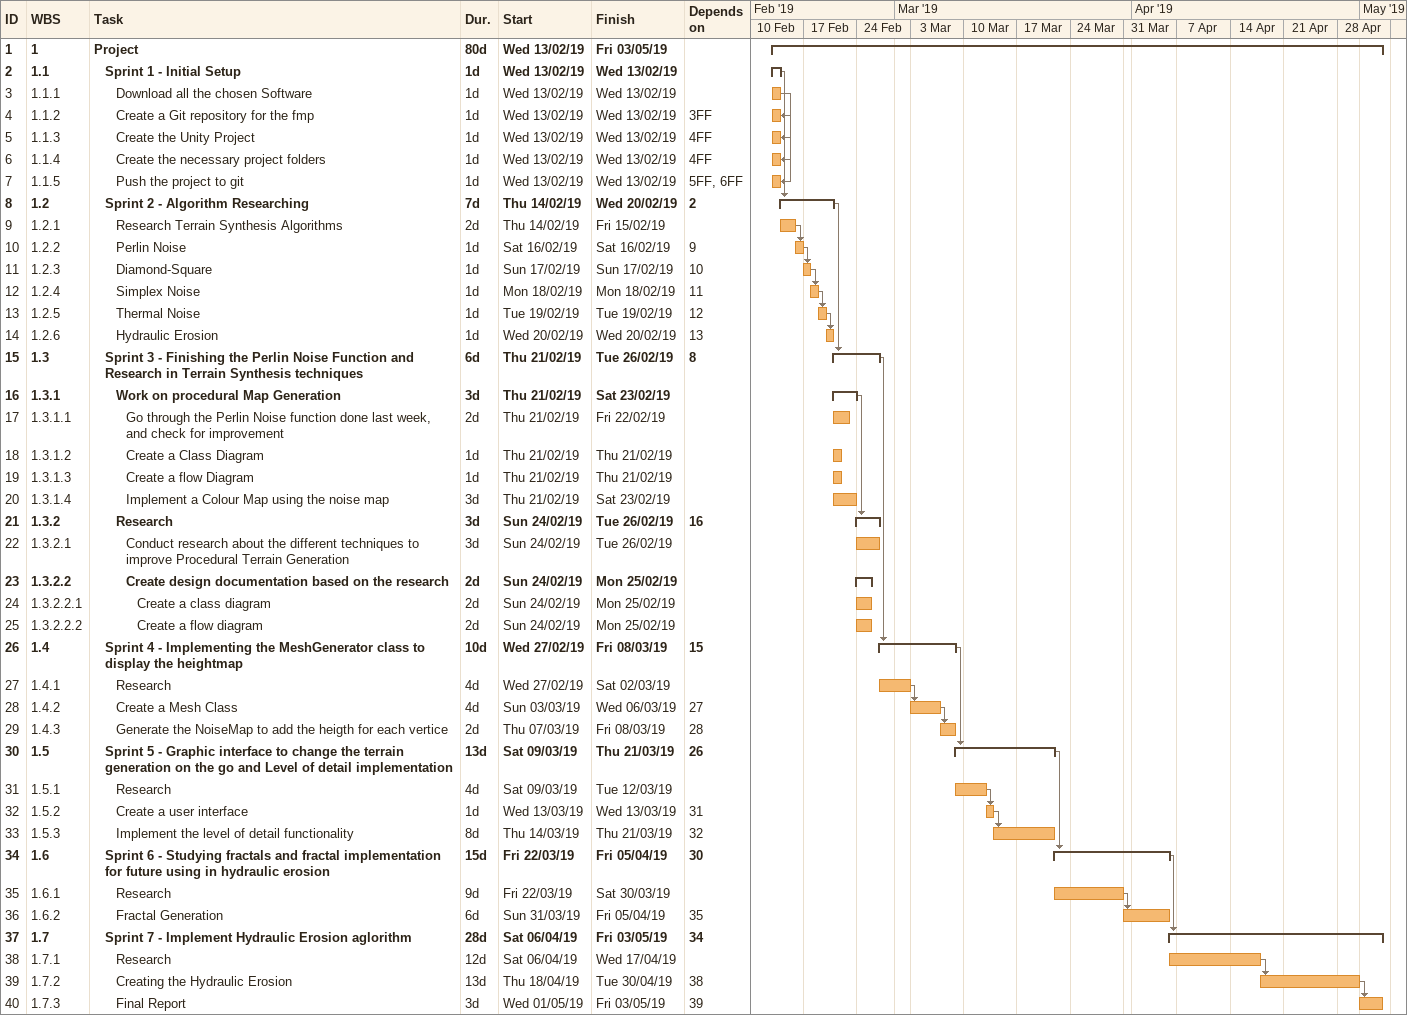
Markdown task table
| ID | WBS | Task | Duration | Start | Finish | Predecessors |
|---|---|---|---|---|---|---|
| 1 | 1 | **Project** | 80d | 2019-02-13 | 2019-05-03 |  |
| 2 | 1.1 | **Sprint 1 - Initial Setup** | 1d | 2019-02-13 | 2019-02-13 |  |
| 3 | 1.1.1 | Download all the chosen Software | 1d | 2019-02-13 | 2019-02-13 |  |
| 4 | 1.1.2 | Create a Git repository for the fmp | 1d | 2019-02-13 | 2019-02-13 | 3FF |
| 5 | 1.1.3 | Create the Unity Project | 1d | 2019-02-13 | 2019-02-13 | 4FF |
| 6 | 1.1.4 | Create the necessary project folders | 1d | 2019-02-13 | 2019-02-13 | 4FF |
| 7 | 1.1.5 | Push the project to git | 1d | 2019-02-13 | 2019-02-13 | 5FF, 6FF |
| 8 | 1.2 | **Sprint 2 - Algorithm Researching** | 7d | 2019-02-14 | 2019-02-20 | 2 |
| 9 | 1.2.1 | Research Terrain Synthesis Algorithms | 2d | 2019-02-14 | 2019-02-15 |  |
| 10 | 1.2.2 | Perlin Noise | 1d | 2019-02-16 | 2019-02-16 | 9 |
| 11 | 1.2.3 | Diamond-Square | 1d | 2019-02-17 | 2019-02-17 | 10 |
| 12 | 1.2.4 | Simplex Noise | 1d | 2019-02-18 | 2019-02-18 | 11 |
| 13 | 1.2.5 | Thermal Noise | 1d | 2019-02-19 | 2019-02-19 | 12 |
| 14 | 1.2.6 | Hydraulic Erosion | 1d | 2019-02-20 | 2019-02-20 | 13 |
| 15 | 1.3 | **Sprint 3 - Finishing the Perlin Noise Function and Research in Terrain Synthesis techniques** | 6d | 2019-02-21 | 2019-02-26 | 8 |
| 16 | 1.3.1 | **Work on procedural Map Generation** | 3d | 2019-02-21 | 2019-02-23 |  |
| 17 | 1.3.1.1 | Go through the Perlin Noise function done last week, and check for improvement | 2d | 2019-02-21 | 2019-02-22 |  |
| 18 | 1.3.1.2 | Create a Class Diagram | 1d | 2019-02-21 | 2019-02-21 |  |
| 19 | 1.3.1.3 | Create a flow Diagram | 1d | 2019-02-21 | 2019-02-21 |  |
| 20 | 1.3.1.4 | Implement a Colour Map using the noise map | 3d | 2019-02-21 | 2019-02-23 |  |
| 21 | 1.3.2 | **Research** | 3d | 2019-02-24 | 2019-02-26 | 16 |
| 22 | 1.3.2.1 | Conduct research about the different techniques to improve Procedural Terrain Generation | 3d | 2019-02-24 | 2019-02-26 |  |
| 23 | 1.3.2.2 | **Create design documentation based on the research** | 2d | 2019-02-24 | 2019-02-25 |  |
| 24 | 1.3.2.2.1 | Create a class diagram | 2d | 2019-02-24 | 2019-02-25 |  |
| 25 | 1.3.2.2.2 | Create a flow diagram | 2d | 2019-02-24 | 2019-02-25 |  |
| 26 | 1.4 | **Sprint 4 - Implementing the MeshGenerator class to display the heightmap** | 10d | 2019-02-27 | 2019-03-08 | 15 |
| 27 | 1.4.1 | Research | 4d | 2019-02-27 | 2019-03-02 |  |
| 28 | 1.4.2 | Create a Mesh Class | 4d | 2019-03-03 | 2019-03-06 | 27 |
| 29 | 1.4.3 | Generate the NoiseMap to add the heigth for each vertice | 2d | 2019-03-07 | 2019-03-08 | 28 |
| 30 | 1.5 | **Sprint 5 - Graphic interface to change the terrain generation on the go and Level of detail implementation** | 13d | 2019-03-09 | 2019-03-21 | 26 |
| 31 | 1.5.1 | Research | 4d | 2019-03-09 | 2019-03-12 |  |
| 32 | 1.5.2 | Create a user interface | 1d | 2019-03-13 | 2019-03-13 | 31 |
| 33 | 1.5.3 | Implement the level of detail functionality | 8d | 2019-03-14 | 2019-03-21 | 32 |
| 34 | 1.6 | **Sprint 6 - Studying fractals and fractal implementation for future using in hydraulic erosion** | 15d | 2019-03-22 | 2019-04-05 | 30 |
| 35 | 1.6.1 | Research | 9d | 2019-03-22 | 2019-03-30 |  |
| 36 | 1.6.2 | Fractal Generation | 6d | 2019-03-31 | 2019-04-05 | 35 |
| 37 | 1.7 | **Sprint 7 - Implement Hydraulic Erosion aglorithm** | 28d | 2019-04-06 | 2019-05-03 | 34 |
| 38 | 1.7.1 | Research | 12d | 2019-04-06 | 2019-04-17 |  |
| 39 | 1.7.2 | Creating the Hydraulic Erosion | 13d | 2019-04-18 | 2019-04-30 | 38 |
| 40 | 1.7.3 | Final Report | 3d | 2019-05-01 | 2019-05-03 | 39 |
